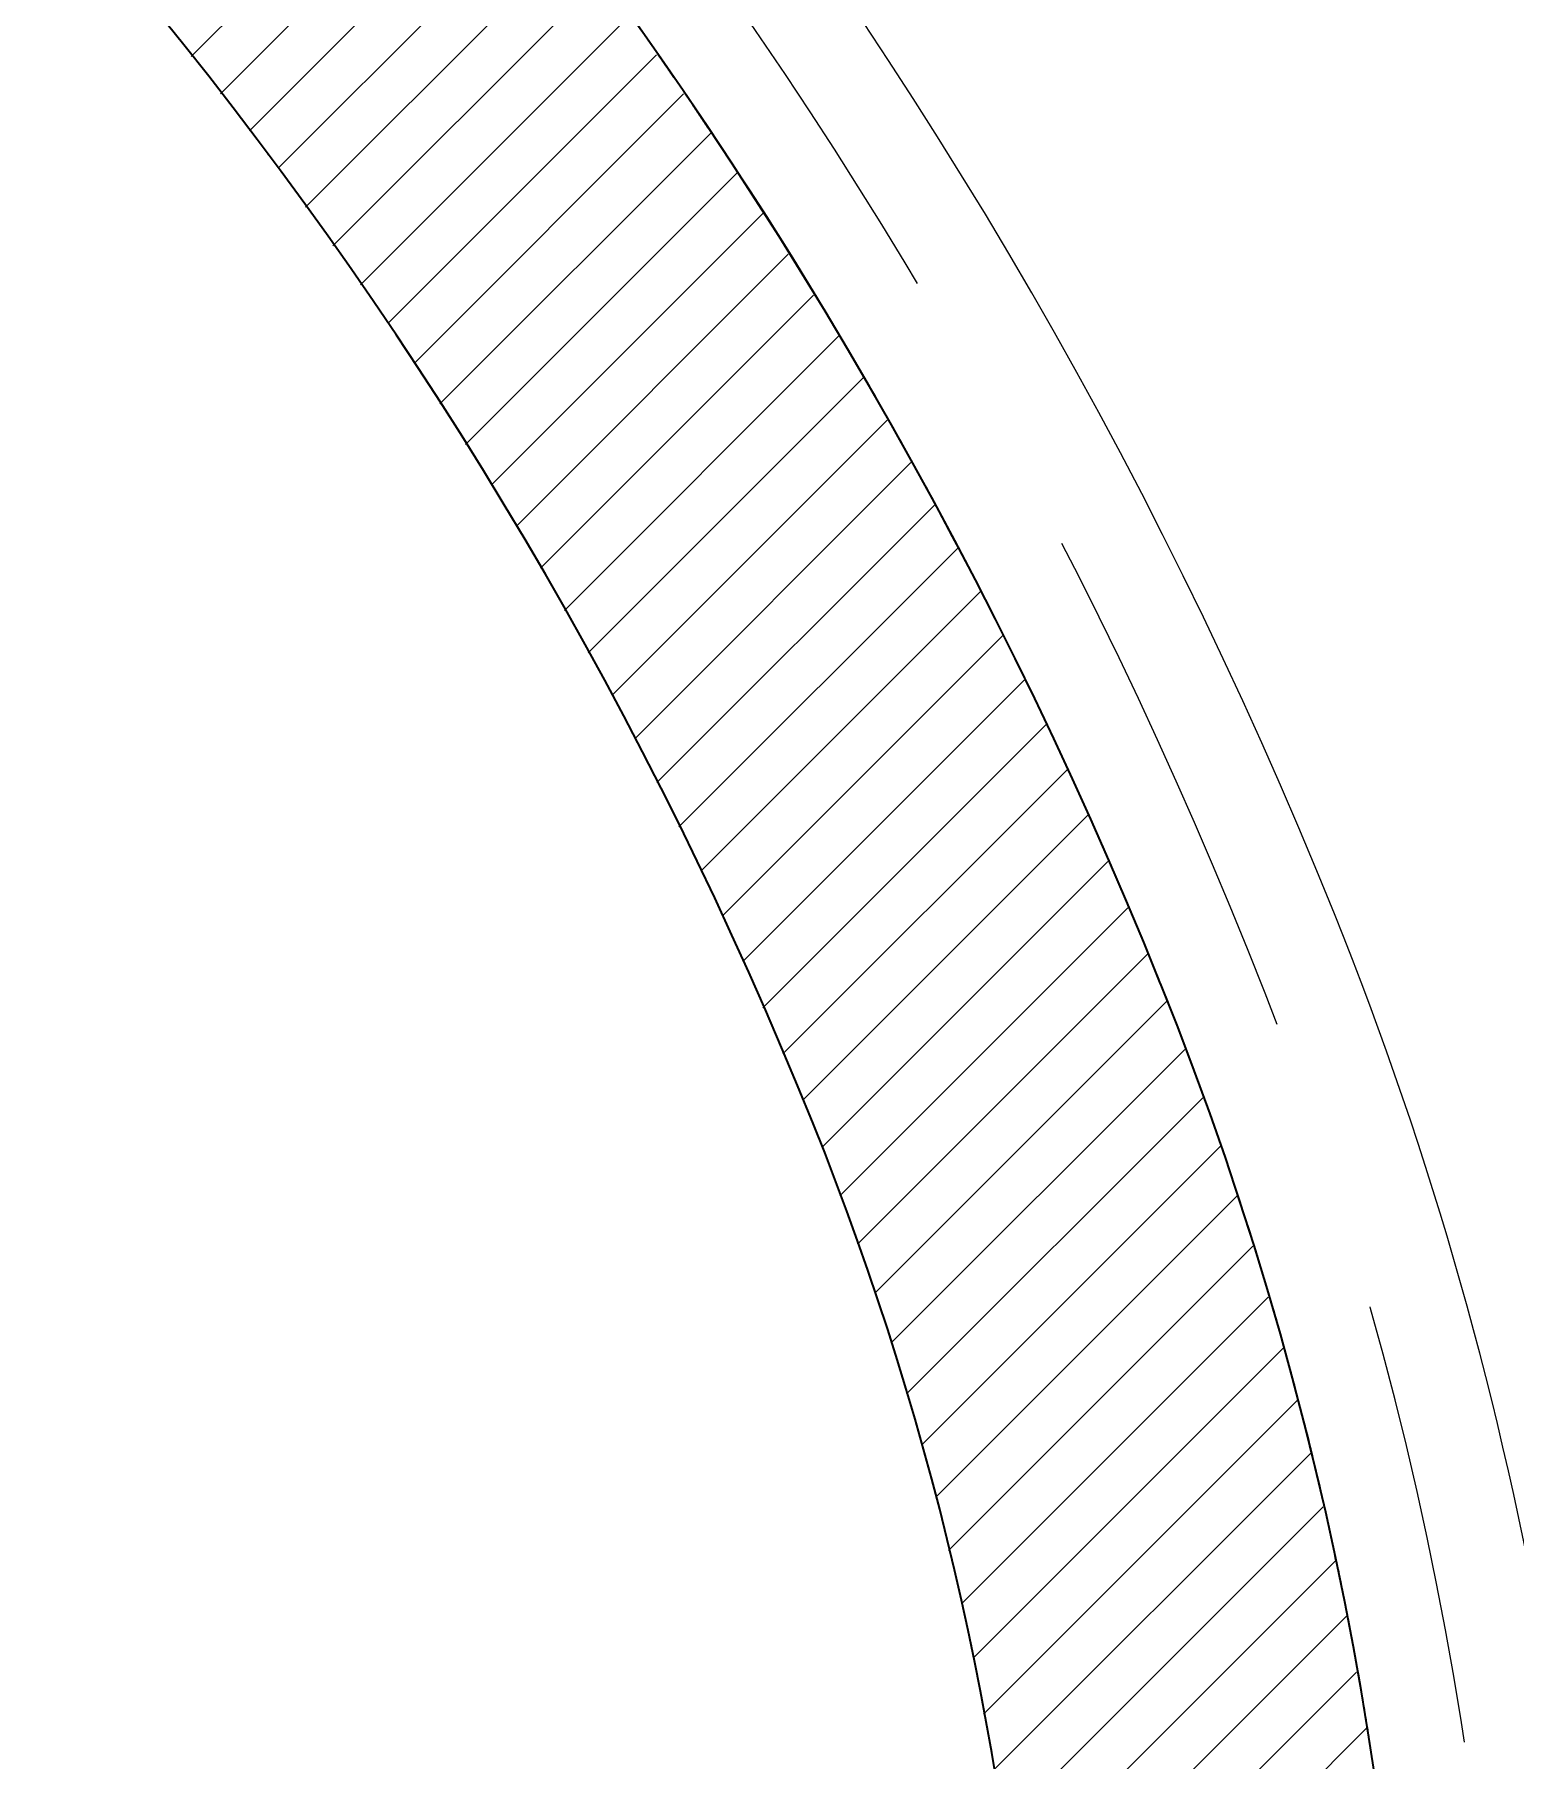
# Model space of a CAD drawing. Header units: centimetres. Extents: x 1976 to 8269, y 9888 to 14030.
# Drawn here: x 3489.1 to 3647.3, y 11075.7 to 11260.1 of the extents above; entities that cross this region are included whole.
import ezdxf

# ---------------------------------------------------------------- set-up
doc = ezdxf.new("R2010")
doc.units = ezdxf.units.CM
doc.header["$LTSCALE"] = 200
doc.linetypes.add('Overhead', pattern=[0.396875, 0.238125, -0.15875])
for name, color, linetype, lineweight in [('A-DETL', 90, 'Continuous', 9), ('A-FLOR', 192, 'Continuous', 9), ('A-FLOR-OVHD', 1, 'Overhead', 9), ('A-FLOR-PATT', 8, 'Continuous', 9), ('A-GENM', 13, 'Continuous', 9)]:
    doc.layers.add(name, color=color, linetype=linetype, lineweight=lineweight)

# ---------------------------------------------------------------- blocks, each defined once
blk = doc.blocks.new('p1 tüneli2 - p1 tüneli-1427850-B')
at = {"layer": 'A-FLOR-PATT'}
h = blk.add_hatch(dxfattribs=at)
h.set_pattern_fill('FP_1', color=256, style=0, pattern_type=2)
h.set_pattern_definition([(45, (4932.762, 11977.5), (-3.535534, 3.535534), [])])
h.paths.add_polyline_path([(3145.53, 10634.8), (3176.66, 10635.38), (3207.75, 10637.11), (3238.76, 10639.99), (3269.63, 10644.02), (3300.34, 10649.19), (3330.83, 10655.5), (3361.07, 10662.93), (3381.78, 10669.08), (3402.1, 10676.43), (3421.96, 10684.95), (3441.29, 10694.62), (3460.01, 10705.41), (3478.08, 10717.26), (3496.92, 10731.41), (3511.99, 10744.03), (3527.71, 10758.86), (3542.54, 10774.57), (3556.43, 10791.13), (3569.32, 10808.47), (3581.19, 10826.53), (3591.98, 10845.25), (3601.65, 10864.57), (3610.18, 10884.43), (3617.54, 10904.75), (3623.7, 10925.46), (3628.65, 10946.5), (3632.42, 10968.36), (3634.8, 10989.25), (3636, 11010.83), (3635.94, 11032.44), (3634.61, 11054.01), (3632.03, 11075.46), (3628.2, 11096.73), (3623.13, 11117.74), (3616.85, 11138.41), (3609.37, 11158.69), (3599.57, 11181.41), (3588.65, 11203.62), (3576.64, 11225.27), (3563.58, 11246.29), (3549.49, 11266.64), (3534.42, 11286.27), (3518.39, 11305.13), (3501.45, 11323.17), (3483.63, 11340.36), (3464.99, 11356.64), (3445.56, 11371.98), (3425.4, 11386.33), (3404.56, 11399.67), (3383.08, 11411.97), (3361.01, 11423.19), (3338.42, 11433.3), (3315.36, 11442.28), (3291.88, 11450.1), (3268.04, 11456.76), (3243.9, 11462.23), (3219.52, 11466.5), (3194.96, 11469.55), (3170.27, 11471.39), (3145.53, 11472), (3120.79, 11471.39), (3096.11, 11469.55), (3071.54, 11466.5), (3047.16, 11462.23), (3023.02, 11456.76), (2999.19, 11450.1), (2975.71, 11442.28), (2952.64, 11433.3), (2930.05, 11423.19), (2907.99, 11411.97), (2886.51, 11399.67), (2865.66, 11386.33), (2845.5, 11371.98), (2826.07, 11356.64), (2807.43, 11340.36), (2789.61, 11323.17), (2772.67, 11305.13), (2756.64, 11286.27), (2741.57, 11266.64), (2727.48, 11246.29), (2714.42, 11225.27), (2702.42, 11203.62), (2691.5, 11181.41), (2681.69, 11158.69), (2674.21, 11138.41), (2667.93, 11117.74), (2662.86, 11096.73), (2659.03, 11075.46), (2656.45, 11054.01), (2655.12, 11032.44), (2655.06, 11010.83), (2656.26, 10989.25), (2658.71, 10967.78), (2662.42, 10946.5), (2667.36, 10925.46), (2673.52, 10904.75), (2680.88, 10884.43), (2689.41, 10864.57), (2699.09, 10845.25), (2709.88, 10826.53), (2721.74, 10808.47), (2734.64, 10791.13), (2748.52, 10774.57), (2763.35, 10758.86), (2779.08, 10744.03), (2795.64, 10730.15), (2812.98, 10717.26), (2831.05, 10705.41), (2849.78, 10694.62), (2869.1, 10684.95), (2888.96, 10676.43), (2909.28, 10669.08), (2929.99, 10662.93), (2960.23, 10655.5), (2990.72, 10649.19), (3021.43, 10644.02), (3052.31, 10639.99), (3083.31, 10637.11), (3114.4, 10635.38)], flags=0)
h.paths.add_polyline_path([(3149.91, 10674.81), (3119.63, 10675.22), (3089.39, 10676.77), (3059.23, 10679.47), (3029.19, 10683.31), (2999.33, 10688.28), (2969.67, 10694.37), (2940.26, 10701.59), (2921.13, 10707.29), (2902.38, 10714.14), (2888.37, 10720.24), (2844.97, 10720.24), (2830.71, 10730.78), (2816.38, 10742.68), (2804, 10754.07), (2791.62, 10766.76), (2779.4, 10780.78), (2768.99, 10794.04), (2758.81, 10808.55), (2772.28, 10808.35), (2761.39, 10821.93), (2749.87, 10838.22), (2739.35, 10855.19), (2729.87, 10872.76), (2721.48, 10890.87), (2714.19, 10909.45), (2708.04, 10928.44), (2703.06, 10947.77), (2699.24, 10967.36), (2696.63, 10987.15), (2695.21, 11007.06), (2695, 11027.02), (2695.99, 11046.96), (2698.19, 11066.8), (2701.59, 11086.47), (2706.16, 11105.9), (2711.91, 11125.02), (2718.8, 11143.75), (2728.24, 11165.56), (2738.79, 11186.85), (2750.42, 11207.56), (2763.11, 11227.65), (2776.82, 11247.05), (2791.52, 11265.73), (2807.16, 11283.61), (2823.7, 11300.67), (2841.1, 11316.85), (2859.31, 11332.11), (2878.29, 11346.41), (2897.98, 11359.71), (2918.33, 11371.97), (2939.29, 11383.17), (2960.79, 11393.27), (2982.79, 11402.25), (3005.22, 11410.08), (3028.03, 11416.74), (3051.15, 11422.21), (3074.53, 11426.49), (3098.09, 11429.55), (3121.78, 11431.39), (3145.53, 11432), (3169.28, 11431.39), (3192.97, 11429.55), (3216.54, 11426.49), (3239.91, 11422.21), (3263.03, 11416.74), (3285.84, 11410.08), (3308.27, 11402.25), (3330.27, 11393.27), (3351.78, 11383.17), (3372.73, 11371.97), (3393.08, 11359.71), (3412.77, 11346.41), (3431.75, 11332.11), (3449.96, 11316.85), (3467.36, 11300.67), (3483.9, 11283.61), (3500.9, 11264), (3514.24, 11247.05), (3527.95, 11227.65), (3540.64, 11207.56), (3552.28, 11186.85), (3562.83, 11165.56), (3572.26, 11143.75), (3578.96, 11125.6), (3584.58, 11107.09), (3589.1, 11088.29), (3592.51, 11069.25), (3594.81, 11050.04), (3595.97, 11030.74), (3596, 11011.39), (3594.9, 10992.08), (3592.67, 10972.87), (3589.31, 10953.82), (3584.85, 10935), (3166.55, 10935), (3166.55, 10915), (3240.53, 10915), (3240.53, 10792.09), (3249.53, 10792.09), (3249.53, 10720.24), (3240.53, 10720.24), (3240.53, 10680.46), (3210.4, 10677.44), (3180.18, 10675.55)], flags=0)
h.paths.add_polyline_path([(3270.53, 10684.63), (3270.53, 10915), (3556.94, 10915), (3556.94, 10864.56), (3547.32, 10847.83), (3536.75, 10831.68), (3525.24, 10816.18), (3512.85, 10801.38), (3499.61, 10787.33), (3485.58, 10774.08), (3470.8, 10761.67), (3455.31, 10750.15), (3439.18, 10739.55), (3422.45, 10729.91), (3405.19, 10721.27), (3387.46, 10713.65), (3369.31, 10707.08), (3350.81, 10701.59), (3324.25, 10695.02), (3297.48, 10689.36)], flags=0)
at = {"layer": 'A-FLOR', "lineweight": 35}
for centre, radius, start, end in [((3145.53, 10972), 500, 21.9237, 158.0763), ((3145.53, 10972), 460, 21.9237, 158.0763), ((3266.13, 11020.54), 370, 284.868, 21.9237), ((3266.13, 11020.54), 330, 344.977, 21.9237)]:
    blk.add_arc(centre, radius, start, end, dxfattribs=at)
at = {"layer": 'A-FLOR'}
for points in [[(3557.4, 11255.48), (3556.83, 11256.32), (3556.26, 11257.14), (3555.68, 11257.97)], [(3555.68, 11257.97), (3556.26, 11257.14), (3556.83, 11256.31), (3557.4, 11255.48)], [(3561.11, 11250.02), (3560.54, 11250.88), (3559.96, 11251.73), (3559.39, 11252.58)], [(3559.39, 11252.58), (3559.96, 11251.73), (3560.54, 11250.88), (3561.11, 11250.03)], [(3514.38, 11246.86), (3514.27, 11247.02), (3514.15, 11247.18), (3514.03, 11247.33)], [(3514.03, 11247.33), (3514.15, 11247.18), (3514.27, 11247.02), (3514.38, 11246.86)], [(3563.39, 11246.59), (3563.27, 11246.76), (3563.16, 11246.93), (3563.05, 11247.1)], [(3563.05, 11247.1), (3563.16, 11246.93), (3563.27, 11246.76), (3563.39, 11246.59)], [(3564.77, 11244.47), (3564.45, 11244.96), (3564.13, 11245.46), (3563.8, 11245.95)], [(3563.8, 11245.95), (3564.13, 11245.46), (3564.45, 11244.96), (3564.77, 11244.47)], [(3568.38, 11238.83), (3567.81, 11239.73), (3567.24, 11240.63), (3566.67, 11241.52)], [(3566.67, 11241.52), (3567.24, 11240.63), (3567.81, 11239.73), (3568.39, 11238.84)], [(3571.94, 11233.1), (3571.38, 11234.02), (3570.81, 11234.94), (3570.24, 11235.85)], [(3570.24, 11235.85), (3570.81, 11234.94), (3571.38, 11234.03), (3571.95, 11233.11)], [(3575.45, 11227.28), (3574.89, 11228.22), (3574.33, 11229.16), (3573.77, 11230.09)], [(3573.77, 11230.09), (3574.33, 11229.16), (3574.89, 11228.23), (3575.45, 11227.29)], [(3528.21, 11227.26), (3528.04, 11227.51), (3527.88, 11227.76), (3527.71, 11228.01)], [(3527.71, 11228.01), (3527.88, 11227.76), (3528.04, 11227.51), (3528.21, 11227.26)], [(3578.9, 11221.38), (3578.35, 11222.34), (3577.8, 11223.29), (3577.24, 11224.24)], [(3577.24, 11224.24), (3577.8, 11223.29), (3578.35, 11222.34), (3578.9, 11221.38)], [(3582.3, 11215.38), (3581.75, 11216.36), (3581.21, 11217.33), (3580.66, 11218.3)], [(3580.66, 11218.3), (3581.21, 11217.33), (3581.75, 11216.35), (3582.29, 11215.36)], [(3585.63, 11209.3), (3585.1, 11210.29), (3584.56, 11211.28), (3584.02, 11212.27)], [(3584.02, 11212.27), (3584.56, 11211.28), (3585.09, 11210.29), (3585.62, 11209.28)], [(3588.42, 11204.05), (3588.05, 11204.75), (3587.68, 11205.45), (3587.31, 11206.15)], [(3587.31, 11206.15), (3587.68, 11205.45), (3588.05, 11204.75), (3588.42, 11204.04)], [(3588.91, 11203.12), (3588.88, 11203.18), (3588.85, 11203.23), (3588.82, 11203.28)], [(3588.82, 11203.28), (3588.85, 11203.23), (3588.88, 11203.18), (3588.91, 11203.13)], [(3592.1, 11196.88), (3591.59, 11197.91), (3591.07, 11198.93), (3590.55, 11199.95)], [(3590.55, 11199.95), (3591.07, 11198.93), (3591.58, 11197.9), (3592.09, 11196.87)], [(3595.26, 11190.5), (3594.76, 11191.53), (3594.25, 11192.57), (3593.74, 11193.6)], [(3593.74, 11193.6), (3594.25, 11192.57), (3594.75, 11191.53), (3595.25, 11190.49)], [(3552.51, 11186.4), (3552.37, 11186.67), (3552.22, 11186.94), (3552.08, 11187.21)], [(3552.08, 11187.21), (3552.22, 11186.94), (3552.37, 11186.67), (3552.51, 11186.4)], [(3598.35, 11184.04), (3597.85, 11185.09), (3597.36, 11186.14), (3596.86, 11187.19)], [(3596.86, 11187.19), (3597.36, 11186.14), (3597.85, 11185.09), (3598.34, 11184.03)], [(3601.18, 11177.87), (3600.79, 11178.73), (3600.4, 11179.59), (3600, 11180.45)], [(3600.01, 11180.45), (3600.4, 11179.59), (3600.79, 11178.73), (3601.19, 11177.87)], [(3603.99, 11171.53), (3603.63, 11172.35), (3603.27, 11173.18), (3602.9, 11174)], [(3602.91, 11174), (3603.27, 11173.18), (3603.64, 11172.36), (3604, 11171.53)], [(3563, 11165.18), (3562.87, 11165.47), (3562.74, 11165.75), (3562.61, 11166.03)], [(3562.61, 11166.03), (3562.74, 11165.75), (3562.87, 11165.47), (3563, 11165.18)], [(3619.74, 11129.43), (3619.44, 11130.43), (3619.12, 11131.42), (3618.79, 11132.41)], [(3618.81, 11132.42), (3619.12, 11131.43), (3619.44, 11130.43), (3619.76, 11129.43)], [(3579.04, 11125.37), (3578.97, 11125.58), (3578.9, 11125.78), (3578.83, 11125.99)], [(3578.83, 11125.99), (3578.9, 11125.78), (3578.97, 11125.58), (3579.04, 11125.37)], [(3620.87, 11125.69), (3621.18, 11124.67), (3621.48, 11123.64), (3621.79, 11122.61)], [(3621.77, 11122.6), (3621.48, 11123.63), (3621.18, 11124.67), (3620.87, 11125.69)], [(3622.81, 11118.9), (3622.89, 11118.63), (3622.96, 11118.36), (3623.04, 11118.09)], [(3623.04, 11118.09), (3622.96, 11118.36), (3622.89, 11118.63), (3622.82, 11118.9)], [(3623.27, 11117.25), (3623.4, 11116.75), (3623.54, 11116.24), (3623.68, 11115.74)], [(3623.67, 11115.74), (3623.54, 11116.24), (3623.4, 11116.75), (3623.27, 11117.25)], [(3624.63, 11112.06), (3624.91, 11110.98), (3625.18, 11109.91), (3625.45, 11108.83)], [(3625.44, 11108.83), (3625.18, 11109.91), (3624.91, 11110.99), (3624.64, 11112.06)], [(3584.41, 11107.69), (3584.51, 11107.34), (3584.61, 11106.99), (3584.7, 11106.63)], [(3584.7, 11106.63), (3584.61, 11106.98), (3584.51, 11107.34), (3584.42, 11107.69)], [(3626.32, 11105.15), (3626.58, 11104.06), (3626.82, 11102.97), (3627.05, 11101.87)], [(3627.08, 11101.88), (3626.83, 11102.97), (3626.58, 11104.07), (3626.33, 11105.16)], [(3627.89, 11098.2), (3627.96, 11097.86), (3628.03, 11097.51), (3628.1, 11097.17)], [(3628.11, 11097.17), (3628.03, 11097.51), (3627.96, 11097.86), (3627.89, 11098.2)], [(3628.32, 11096.17), (3628.41, 11095.74), (3628.49, 11095.31), (3628.58, 11094.88)], [(3628.58, 11094.88), (3628.5, 11095.31), (3628.41, 11095.74), (3628.32, 11096.17)], [(3629.96, 11087.85), (3629.75, 11088.97), (3629.53, 11090.09), (3629.31, 11091.2)], [(3629.32, 11091.2), (3629.54, 11090.09), (3629.74, 11088.96), (3629.93, 11087.84)], [(3589.23, 11087.67), (3589.14, 11088.08), (3589.06, 11088.48), (3588.97, 11088.88)], [(3588.97, 11088.88), (3589.06, 11088.48), (3589.14, 11088.08), (3589.22, 11087.67)], [(3630.62, 11084.16), (3630.73, 11083.54), (3630.83, 11082.92), (3630.93, 11082.3)], [(3630.94, 11082.3), (3630.83, 11082.92), (3630.73, 11083.54), (3630.62, 11084.16)]]:
    blk.add_open_spline(points, degree=3, dxfattribs=at)
blk = doc.blocks.new('Generic Models 9 - Generic Models 8-1518813-B')
at = {"layer": 'A-GENM', "linetype": 'Overhead'}
for points, knots in [([(3549.71, 11266.34), (3553.18, 11261.58), (3561.65, 11249.43), (3570.56, 11235.82), (3575.74, 11226.71), (3576.35, 11225.64)], [0.90796174, 0.90796174, 0.90796174, 0.90796174, 0.92913386, 0.96062992, 0.96483565, 0.96483565, 0.96483565, 0.96483565]), ([(3587.31, 11206.15), (3587.57, 11205.66), (3587.94, 11204.96), (3588.31, 11204.26), (3588.42, 11204.05)], [0.96536803, 0.96536803, 0.96536803, 0.96536803, 0.967592593, 0.968543864, 0.968543864, 0.968543864, 0.968543864]), ([(3591.38, 11198.32), (3593.54, 11194.06), (3596.21, 11188.6), (3598.8, 11183.07), (3599.34, 11181.9)], [0, 0, 0, 0, 0.3333333, 0.4219852, 0.4219852, 0.4219852, 0.4219852]), ([(3599.76, 11180.98), (3601.1, 11178.07), (3604.4, 11170.71), (3607.54, 11163.23), (3609.37, 11158.69)], [0.4453504, 0.4453504, 0.4453504, 0.4453504, 0.6666667, 1, 1, 1, 1]), ([(3609.37, 11158.69), (3612.87, 11150.01), (3617.71, 11136.53), (3621.79, 11122.67), (3623.09, 11117.9)], [0, 0, 0, 0, 0.3636364, 0.5522802, 0.5522802, 0.5522802, 0.5522802]), ([(3623.21, 11117.46), (3624.37, 11113.18), (3626.14, 11106.36), (3627.57, 11099.43), (3628.08, 11096.88)], [0.5580259, 0.5580259, 0.5580259, 0.5580259, 0.7272727, 0.825598, 0.825598, 0.825598, 0.825598])]:
    blk.add_open_spline(points, degree=3, knots=knots, dxfattribs=at)
for points in [[(3557.4, 11255.48), (3556.83, 11256.32), (3556.26, 11257.14), (3555.68, 11257.97)], [(3555.68, 11257.97), (3556.26, 11257.14), (3556.83, 11256.31), (3557.4, 11255.48)], [(3561.11, 11250.02), (3560.54, 11250.88), (3559.96, 11251.73), (3559.39, 11252.58)], [(3559.39, 11252.58), (3559.96, 11251.73), (3560.54, 11250.87), (3561.11, 11250.02)], [(3563.39, 11246.59), (3563.27, 11246.76), (3563.16, 11246.93), (3563.05, 11247.1)], [(3563.05, 11247.09), (3563.16, 11246.93), (3563.27, 11246.76), (3563.39, 11246.59)], [(3564.77, 11244.47), (3564.45, 11244.96), (3564.13, 11245.46), (3563.8, 11245.95)], [(3563.8, 11245.95), (3564.13, 11245.46), (3564.45, 11244.96), (3564.77, 11244.47)], [(3568.38, 11238.83), (3567.81, 11239.73), (3567.24, 11240.63), (3566.67, 11241.52)], [(3566.67, 11241.52), (3567.24, 11240.63), (3567.81, 11239.73), (3568.38, 11238.83)], [(3571.94, 11233.1), (3571.38, 11234.02), (3570.81, 11234.94), (3570.24, 11235.85)], [(3570.24, 11235.85), (3570.81, 11234.94), (3571.38, 11234.02), (3571.94, 11233.1)], [(3575.45, 11227.28), (3574.89, 11228.22), (3574.33, 11229.16), (3573.77, 11230.09)], [(3573.77, 11230.09), (3574.33, 11229.16), (3574.89, 11228.22), (3575.45, 11227.28)], [(3576.86, 11224.9), (3580.88, 11218.04), (3584.72, 11210.95), (3588.51, 11203.78)], [(3578.9, 11221.38), (3578.35, 11222.34), (3577.8, 11223.29), (3577.24, 11224.24)], [(3577.24, 11224.24), (3577.8, 11223.29), (3578.35, 11222.34), (3578.91, 11221.39)], [(3582.3, 11215.38), (3581.75, 11216.36), (3581.21, 11217.33), (3580.66, 11218.3)], [(3580.66, 11218.3), (3581.21, 11217.33), (3581.76, 11216.36), (3582.3, 11215.39)], [(3585.63, 11209.3), (3585.1, 11210.29), (3584.56, 11211.28), (3584.02, 11212.27)], [(3584.02, 11212.27), (3584.56, 11211.28), (3585.1, 11210.3), (3585.64, 11209.3)], [(3588.42, 11204.05), (3588.05, 11204.75), (3587.68, 11205.45), (3587.31, 11206.15)], [(3588.8, 11203.33), (3589.66, 11201.67), (3590.53, 11200), (3591.38, 11198.32)], [(3588.91, 11203.13), (3588.88, 11203.18), (3588.85, 11203.23), (3588.82, 11203.28)], [(3588.82, 11203.28), (3588.85, 11203.23), (3588.88, 11203.18), (3588.91, 11203.13)], [(3592.1, 11196.88), (3591.59, 11197.91), (3591.07, 11198.93), (3590.55, 11199.95)], [(3590.55, 11199.95), (3591.07, 11198.93), (3591.58, 11197.9), (3592.09, 11196.87)], [(3595.26, 11190.5), (3594.76, 11191.53), (3594.25, 11192.57), (3593.74, 11193.6)], [(3593.74, 11193.6), (3594.25, 11192.57), (3594.75, 11191.53), (3595.25, 11190.49)], [(3598.35, 11184.04), (3597.85, 11185.09), (3597.36, 11186.14), (3596.86, 11187.19)], [(3596.86, 11187.19), (3597.36, 11186.14), (3597.85, 11185.09), (3598.34, 11184.03)], [(3601.18, 11177.87), (3600.79, 11178.73), (3600.4, 11179.59), (3600, 11180.45)], [(3600.01, 11180.45), (3600.4, 11179.59), (3600.79, 11178.73), (3601.19, 11177.87)], [(3603.99, 11171.53), (3603.63, 11172.35), (3603.27, 11173.18), (3602.9, 11174)], [(3602.91, 11174), (3603.27, 11173.18), (3603.64, 11172.36), (3604, 11171.53)], [(3619.74, 11129.43), (3619.44, 11130.43), (3619.12, 11131.42), (3618.79, 11132.41)], [(3618.81, 11132.42), (3619.12, 11131.43), (3619.44, 11130.43), (3619.76, 11129.43)], [(3621.77, 11122.6), (3621.48, 11123.63), (3621.18, 11124.67), (3620.87, 11125.69)], [(3620.87, 11125.69), (3621.18, 11124.67), (3621.48, 11123.64), (3621.79, 11122.61)], [(3622.81, 11118.9), (3622.89, 11118.63), (3622.96, 11118.36), (3623.04, 11118.09)], [(3623.04, 11118.09), (3622.96, 11118.36), (3622.89, 11118.63), (3622.82, 11118.9)], [(3623.67, 11115.74), (3623.54, 11116.24), (3623.4, 11116.75), (3623.27, 11117.25)], [(3623.27, 11117.25), (3623.4, 11116.75), (3623.54, 11116.24), (3623.68, 11115.74)], [(3624.63, 11112.06), (3624.91, 11110.98), (3625.18, 11109.91), (3625.45, 11108.83)], [(3625.44, 11108.83), (3625.18, 11109.91), (3624.91, 11110.99), (3624.64, 11112.06)], [(3626.32, 11105.15), (3626.58, 11104.06), (3626.82, 11102.97), (3627.05, 11101.87)], [(3627.08, 11101.88), (3626.83, 11102.97), (3626.58, 11104.07), (3626.33, 11105.16)], [(3628.11, 11097.17), (3628.03, 11097.51), (3627.96, 11097.86), (3627.89, 11098.2)], [(3627.89, 11098.2), (3627.96, 11097.86), (3628.03, 11097.51), (3628.1, 11097.17)], [(3628.26, 11096.43), (3629.18, 11092.07), (3630.01, 11087.69), (3630.77, 11083.29)], [(3628.58, 11094.88), (3628.5, 11095.31), (3628.41, 11095.74), (3628.32, 11096.17)], [(3628.32, 11096.17), (3628.41, 11095.74), (3628.49, 11095.31), (3628.58, 11094.88)], [(3629.96, 11087.85), (3629.75, 11088.97), (3629.53, 11090.09), (3629.31, 11091.2)], [(3629.32, 11091.2), (3629.54, 11090.09), (3629.74, 11088.97), (3629.93, 11087.84)], [(3630.94, 11082.3), (3630.83, 11082.92), (3630.73, 11083.54), (3630.62, 11084.16)], [(3630.62, 11084.16), (3630.73, 11083.54), (3630.83, 11082.92), (3630.93, 11082.3)], [(3630.77, 11083.29), (3631.1, 11081.39), (3631.41, 11079.47), (3631.71, 11077.56)]]:
    blk.add_open_spline(points, degree=3, dxfattribs=at)

msp = doc.modelspace()

# ---------------------------------------------------------------- linework, layer by layer
at = {"layer": 'A-DETL'}
for centre, radius, start, end in [((3145.53, 10972), 520, 21.9237, 158.0763), ((3266.13, 11020.54), 390, 284.868, 21.9237)]:
    msp.add_arc(centre, radius, start, end, dxfattribs=at)
at = {"layer": 'A-FLOR-OVHD'}
for centre, radius, start, end in [((3145.53, 10972), 510, 21.9237, 158.0763), ((3266.13, 11020.54), 380, 284.868, 21.9237)]:
    msp.add_arc(centre, radius, start, end, dxfattribs=at)

# ---------------------------------------------------------------- block references
at = {"layer": 'A-FLOR'}
msp.add_blockref('p1 tüneli2 - p1 tüneli-1427850-B', (0, 0), dxfattribs=at)
at = {"layer": 'A-GENM', "linetype": 'Overhead'}
msp.add_blockref('Generic Models 9 - Generic Models 8-1518813-B', (0, 0), dxfattribs=at)

doc.saveas('drawing.dxf')
